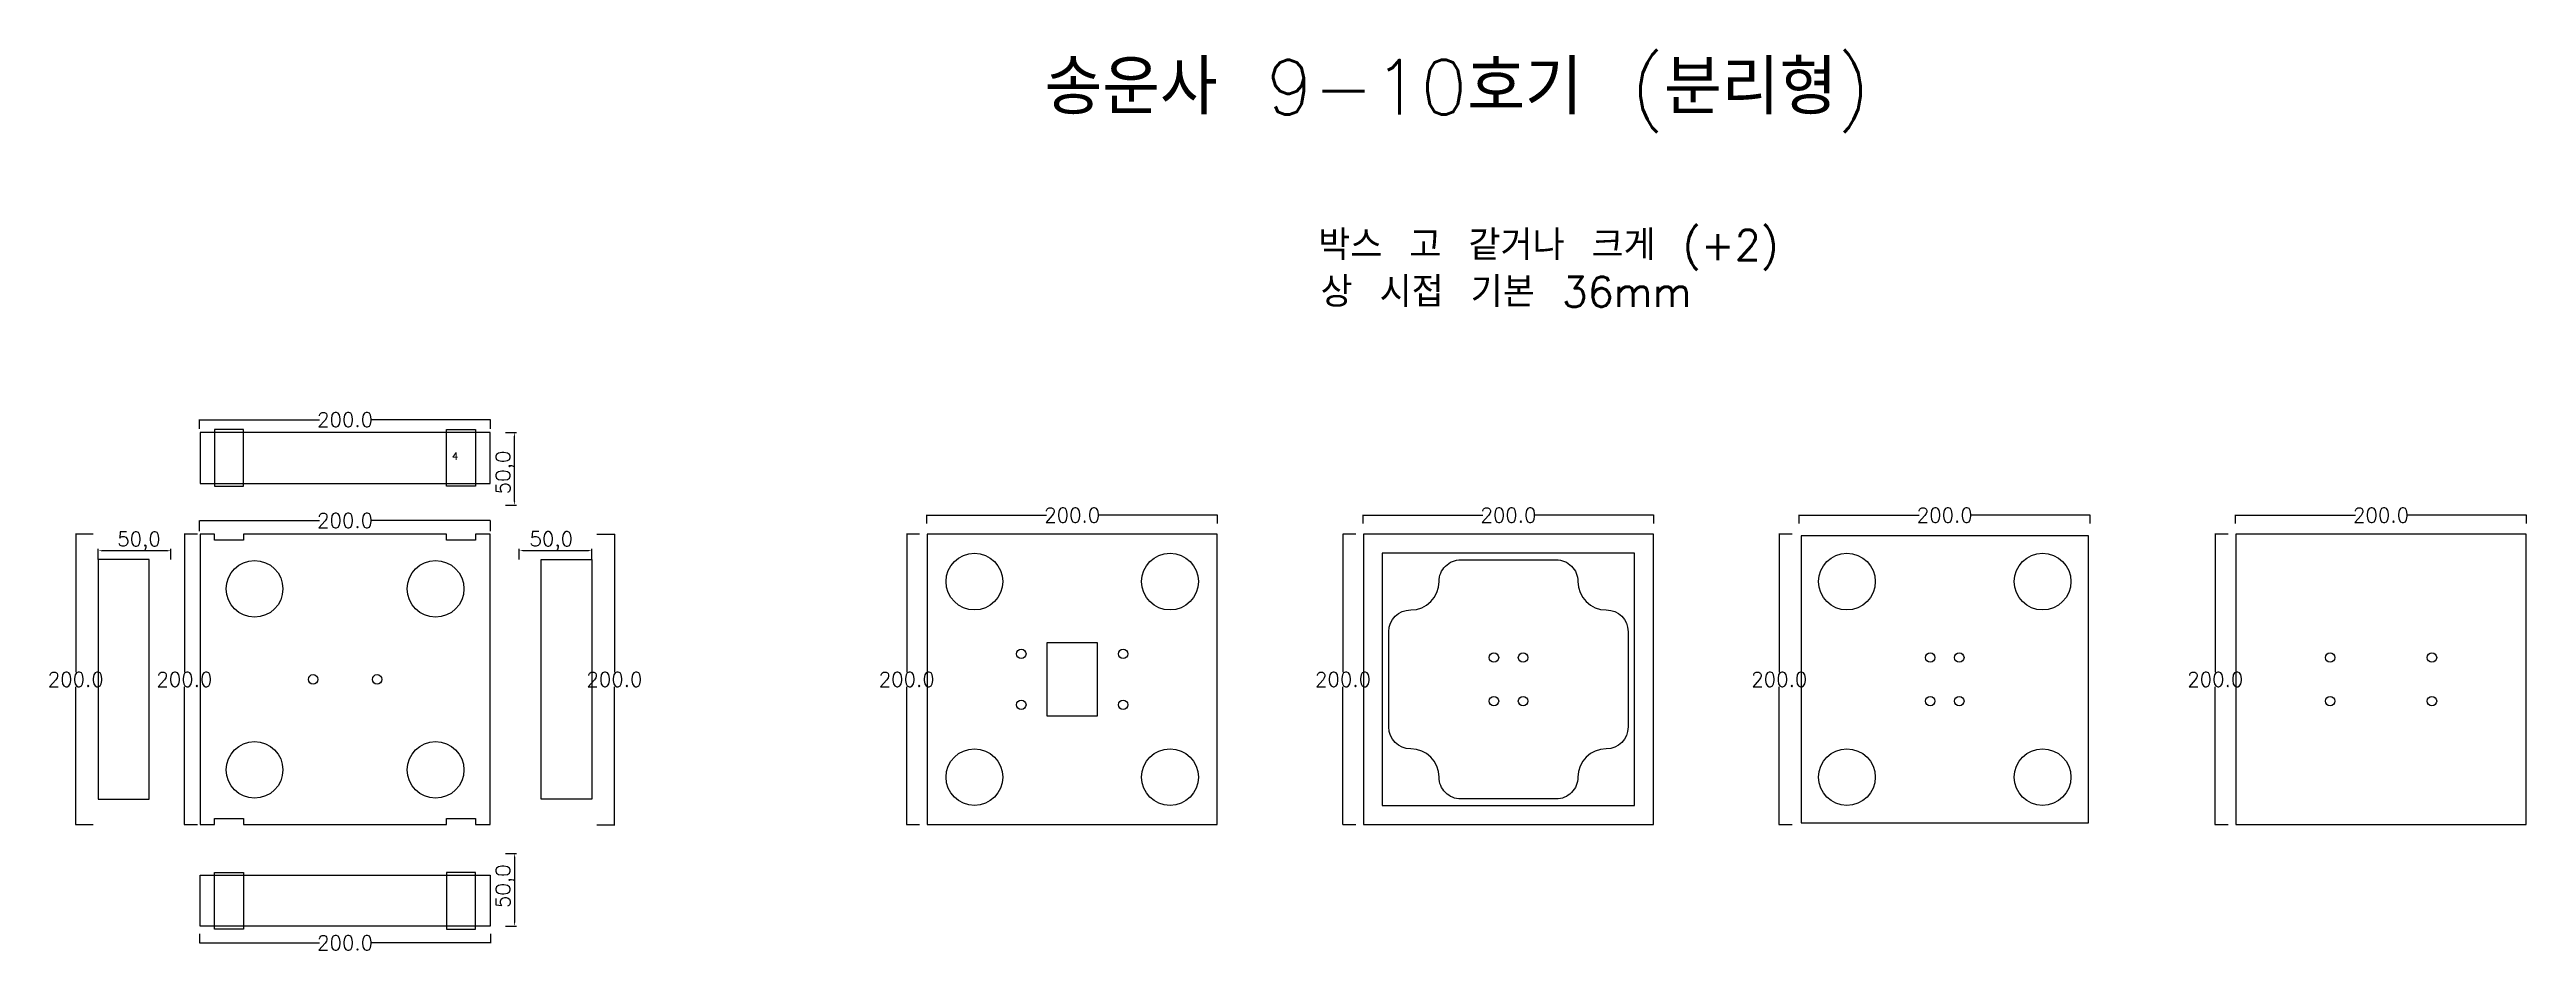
# Model space of a CAD drawing. Header units: millimetres. Extents: x 1870 to 3573, y -159 to 462.
import ezdxf

# ---------------------------------------------------------------- set-up
doc = ezdxf.new("R2010")
doc.units = ezdxf.units.MM
for name, color, linetype in [('TEXT', 7, 'Continuous'), ('볼트 구멍', 7, 'Continuous'), ('치구', 7, 'Continuous'), ('치수', 7, 'Continuous')]:
    doc.layers.add(name, color=color, linetype=linetype)
doc.styles.get("Standard").update_dxf_attribs({"font": 'txt.shx', "bigfont": 'whgtxt.shx'})
doc.dimstyles.new('ISO-25', dxfattribs={"dimtxt": 2.5, "dimasz": 2.5, "dimexe": 1.25, "dimexo": 0.625, "dimtad": 1, "dimtxsty": 'Standard', "dimcen": 2.5, "dimadec": 0, "dimazin": 0, "dimtfac": 1, "dimtmove": 0, "dimatfit": 3, "dimfxl": 0, "dimarcsym": 0})
doc.dimstyles.get("Standard").update_dxf_attribs({"dimtxt": 7, "dimasz": 0.18, "dimexe": 0.18, "dimexo": 0.0625, "dimgap": 0.09, "dimtad": 0, "dimtih": 1, "dimtoh": 1, "dimdec": 1, "dimzin": 0, "dimdsep": 46, "dimtxsty": 'Standard', "dimcen": 0.09, "dimadec": 0, "dimazin": 0, "dimtfac": 1, "dimtdec": 1, "dimtofl": 0, "dimtmove": 0, "dimatfit": 3, "dimfxl": 0, "dimtolj": 1, "dimtzin": 0, "dimarcsym": 0})

# ---------------------------------------------------------------- blocks, each defined once
blk = doc.blocks.new('*D1')
at = {"layer": 'Defpoints', "color": 0}
for p in [(2973.3, 141.9), (2773.3, 136.1), (2973.3, 136.1)]:
    blk.add_point(p, dxfattribs=at)
at = {"layer": '치수', "color": 0, "lineweight": -2}
for p, q in [((2773.3, 136.1), (2773.3, 142.1)), ((2773.5, 141.9), (2855.7, 141.9)), ((2973.1, 141.9), (2890.9, 141.9)), ((2973.3, 136.1), (2973.3, 142.1))]:
    blk.add_line(p, q, dxfattribs=at)
at = {"layer": '치수', "color": 0}
for points in [[(2773.5, 142), (2773.5, 141.9), (2773.3, 141.9)], [(2973.1, 142), (2973.1, 141.9), (2973.3, 141.9)]]:
    blk.add_solid(points, dxfattribs=at)
at = {"layer": '치수', "color": 0, "insert": (2873.3, 141.9), "char_height": 10, "attachment_point": 5}
blk.add_mtext('\\A1;200.0', dxfattribs=at)
blk = doc.blocks.new('*D2')
at = {"layer": 'Defpoints', "color": 0}
for p in [(2183, 198.7), (2189.9, 198.7), (2183, 148.7)]:
    blk.add_point(p, dxfattribs=at)
at = {"layer": '치수', "color": 0, "lineweight": -2}
for p, q in [((2183.6, 198.7), (2191.1, 198.7)), ((2189.9, 151.2), (2189.9, 196.2)), ((2183.6, 148.7), (2191.1, 148.7))]:
    blk.add_line(p, q, dxfattribs=at)
at = {"layer": '치수', "color": 0}
for points in [[(2189.5, 196.2), (2190.3, 196.2), (2189.9, 198.7)], [(2189.5, 151.2), (2190.3, 151.2), (2189.9, 148.7)]]:
    blk.add_solid(points, dxfattribs=at)
at = {"layer": '치수', "color": 0, "insert": (2183.4, 171.2), "char_height": 10, "attachment_point": 5, "rotation": 90}
blk.add_mtext('50,0', dxfattribs=at)
blk = doc.blocks.new('*D3')
at = {"layer": 'Defpoints', "color": 0}
for p in [(2173.3, 138.2), (1973.3, 130.8), (2173.3, 130.8)]:
    blk.add_point(p, dxfattribs=at)
at = {"layer": '치수', "color": 0, "lineweight": -2}
for p, q in [((1973.3, 130.8), (1973.3, 138.3)), ((1973.5, 138.2), (2055.7, 138.2)), ((2173.1, 138.2), (2090.9, 138.2)), ((2173.3, 130.8), (2173.3, 138.3))]:
    blk.add_line(p, q, dxfattribs=at)
at = {"layer": '치수', "color": 0}
for points in [[(1973.5, 138.2), (1973.5, 138.1), (1973.3, 138.2)], [(2173.1, 138.2), (2173.1, 138.1), (2173.3, 138.2)]]:
    blk.add_solid(points, dxfattribs=at)
at = {"layer": '치수', "color": 0, "insert": (2073.3, 138.2), "char_height": 10, "attachment_point": 5}
blk.add_mtext('\\A1;200.0', dxfattribs=at)
blk = doc.blocks.new('*D4')
at = {"layer": 'Defpoints', "color": 0}
for p in [(1973.3, -145.9), (2173.3, -145.9), (2173.3, -152.3)]:
    blk.add_point(p, dxfattribs=at)
at = {"layer": '치수', "color": 0, "lineweight": -2}
for p, q in [((1973.3, -146), (1973.3, -152.5)), ((1973.5, -152.3), (2055.7, -152.3)), ((2173.1, -152.3), (2090.9, -152.3)), ((2173.3, -146), (2173.3, -152.5))]:
    blk.add_line(p, q, dxfattribs=at)
at = {"layer": '치수', "color": 0}
for points in [[(1973.5, -152.3), (1973.5, -152.3), (1973.3, -152.3)], [(2173.1, -152.3), (2173.1, -152.3), (2173.3, -152.3)]]:
    blk.add_solid(points, dxfattribs=at)
at = {"layer": '치수', "color": 0, "insert": (2073.3, -152.3), "char_height": 10, "attachment_point": 5}
blk.add_mtext('\\A1;200.0', dxfattribs=at)
blk = doc.blocks.new('*D5')
at = {"layer": 'Defpoints', "color": 0}
for p in [(1903.6, 117.4), (1903.6, 110.7), (1953.6, 110.6)]:
    blk.add_point(p, dxfattribs=at)
at = {"layer": '치수', "color": 0, "lineweight": -2}
for p, q in [((1903.6, 111.4), (1903.6, 118.7)), ((1951.1, 117.4), (1906.1, 117.4)), ((1953.6, 111.3), (1953.6, 118.7))]:
    blk.add_line(p, q, dxfattribs=at)
at = {"layer": '치수', "color": 0}
for points in [[(1906.1, 117.8), (1906.1, 117), (1903.6, 117.4)], [(1951.1, 117.8), (1951.1, 117), (1953.6, 117.4)]]:
    blk.add_solid(points, dxfattribs=at)
at = {"layer": '치수', "color": 0, "insert": (1931.6, 123.9), "char_height": 10, "attachment_point": 5}
blk.add_mtext('50,0', dxfattribs=at)
blk = doc.blocks.new('*D6')
at = {"layer": 'Defpoints', "color": 0}
for p in [(1900.2, 128.9), (1888.1, -71.1), (1900.2, -71.1)]:
    blk.add_point(p, dxfattribs=at)
at = {"layer": '치수', "color": 0, "lineweight": -2}
for p, q in [((1900.1, 128.9), (1887.9, 128.9)), ((1888.1, 128.8), (1888.1, 34)), ((1888.1, -70.9), (1888.1, 23.9)), ((1900.1, -71.1), (1887.9, -71.1))]:
    blk.add_line(p, q, dxfattribs=at)
at = {"layer": '치수', "color": 0}
for points in [[(1888.1, 128.8), (1888.1, 128.8), (1888.1, 128.9)], [(1888.1, -70.9), (1888.1, -70.9), (1888.1, -71.1)]]:
    blk.add_solid(points, dxfattribs=at)
at = {"layer": '치수', "color": 0, "insert": (1888.1, 28.9), "char_height": 10, "attachment_point": 5}
blk.add_mtext('\\A1;200.0', dxfattribs=at)
blk = doc.blocks.new('*D7')
at = {"layer": 'Defpoints', "color": 0}
for p in [(1971.8, 128.9), (1962.8, -71.1), (1971.8, -71.1)]:
    blk.add_point(p, dxfattribs=at)
at = {"layer": '치수', "color": 0, "lineweight": -2}
for p, q in [((1971.8, 128.9), (1962.6, 128.9)), ((1962.8, 128.8), (1962.8, 34)), ((1962.8, -70.9), (1962.8, 23.9)), ((1971.8, -71.1), (1962.6, -71.1))]:
    blk.add_line(p, q, dxfattribs=at)
at = {"layer": '치수', "color": 0}
for points in [[(1962.7, 128.8), (1962.8, 128.8), (1962.8, 128.9)], [(1962.7, -70.9), (1962.8, -70.9), (1962.8, -71.1)]]:
    blk.add_solid(points, dxfattribs=at)
at = {"layer": '치수', "color": 0, "insert": (1962.8, 28.9), "char_height": 10, "attachment_point": 5}
blk.add_mtext('\\A1;200.0', dxfattribs=at)
blk = doc.blocks.new('*D8')
at = {"layer": 'Defpoints', "color": 0}
for p in [(2193.1, 110.7), (2243.1, 117.5), (2243.1, 110.7)]:
    blk.add_point(p, dxfattribs=at)
at = {"layer": '치수', "color": 0, "lineweight": -2}
for p, q in [((2193.1, 111.4), (2193.1, 118.8)), ((2195.6, 117.5), (2240.6, 117.5)), ((2243.1, 111.4), (2243.1, 118.8))]:
    blk.add_line(p, q, dxfattribs=at)
at = {"layer": '치수', "color": 0}
for points in [[(2195.6, 117.9), (2195.6, 117.1), (2193.1, 117.5)], [(2240.6, 117.9), (2240.6, 117.1), (2243.1, 117.5)]]:
    blk.add_solid(points, dxfattribs=at)
at = {"layer": '치수', "color": 0, "insert": (2215.1, 124), "char_height": 10, "attachment_point": 5}
blk.add_mtext('50,0', dxfattribs=at)
blk = doc.blocks.new('*D9')
at = {"layer": 'Defpoints', "color": 0}
for p in [(2183, -90.8), (2183, -140.8), (2189.9, -140.8)]:
    blk.add_point(p, dxfattribs=at)
at = {"layer": '치수', "color": 0, "lineweight": -2}
for p, q in [((2183.6, -90.8), (2191.1, -90.8)), ((2189.9, -93.3), (2189.9, -138.3)), ((2183.6, -140.8), (2191.1, -140.8))]:
    blk.add_line(p, q, dxfattribs=at)
at = {"layer": '치수', "color": 0}
for points in [[(2189.5, -93.3), (2190.3, -93.3), (2189.9, -90.8)], [(2189.5, -138.3), (2190.3, -138.3), (2189.9, -140.8)]]:
    blk.add_solid(points, dxfattribs=at)
at = {"layer": '치수', "color": 0, "insert": (2183.4, -113.3), "char_height": 10, "attachment_point": 5, "rotation": 90}
blk.add_mtext('50,0', dxfattribs=at)
blk = doc.blocks.new('*D10')
at = {"layer": 'Defpoints', "color": 0}
for p in [(2246.5, 128.9), (2246.5, -71.1), (2258.5, -71.1)]:
    blk.add_point(p, dxfattribs=at)
at = {"layer": '치수', "color": 0, "lineweight": -2}
for p, q in [((2246.5, 128.9), (2258.7, 128.9)), ((2258.5, 128.8), (2258.5, 34)), ((2258.5, -70.9), (2258.5, 23.9)), ((2246.5, -71.1), (2258.7, -71.1))]:
    blk.add_line(p, q, dxfattribs=at)
at = {"layer": '치수', "color": 0}
for points in [[(2258.5, 128.8), (2258.6, 128.8), (2258.5, 128.9)], [(2258.5, -70.9), (2258.6, -70.9), (2258.5, -71.1)]]:
    blk.add_solid(points, dxfattribs=at)
at = {"layer": '치수', "color": 0, "insert": (2258.5, 28.9), "char_height": 10, "attachment_point": 5}
blk.add_mtext('\\A1;200.0', dxfattribs=at)
blk = doc.blocks.new('*D11')
at = {"layer": 'Defpoints', "color": 0}
for p in [(2673.3, 141.9), (2473.3, 136.1), (2673.3, 136.1)]:
    blk.add_point(p, dxfattribs=at)
at = {"layer": '치수', "color": 0, "lineweight": -2}
for p, q in [((2473.3, 136.1), (2473.3, 142.1)), ((2473.5, 141.9), (2555.7, 141.9)), ((2673.1, 141.9), (2590.9, 141.9)), ((2673.3, 136.1), (2673.3, 142.1))]:
    blk.add_line(p, q, dxfattribs=at)
at = {"layer": '치수', "color": 0}
for points in [[(2473.5, 142), (2473.5, 141.9), (2473.3, 141.9)], [(2673.1, 142), (2673.1, 141.9), (2673.3, 141.9)]]:
    blk.add_solid(points, dxfattribs=at)
at = {"layer": '치수', "color": 0, "insert": (2573.3, 141.9), "char_height": 10, "attachment_point": 5}
blk.add_mtext('\\A1;200.0', dxfattribs=at)
blk = doc.blocks.new('*D12')
at = {"layer": 'Defpoints', "color": 0}
for p in [(2468.4, 128.9), (2459.5, -71.1), (2468.4, -71.1)]:
    blk.add_point(p, dxfattribs=at)
at = {"layer": '치수', "color": 0, "lineweight": -2}
for p, q in [((2468.4, 128.9), (2459.3, 128.9)), ((2459.5, 128.8), (2459.5, 34)), ((2459.5, -70.9), (2459.5, 23.9)), ((2468.4, -71.1), (2459.3, -71.1))]:
    blk.add_line(p, q, dxfattribs=at)
at = {"layer": '치수', "color": 0}
for points in [[(2459.5, 128.8), (2459.5, 128.8), (2459.5, 128.9)], [(2459.5, -70.9), (2459.5, -70.9), (2459.5, -71.1)]]:
    blk.add_solid(points, dxfattribs=at)
at = {"layer": '치수', "color": 0, "insert": (2459.5, 28.9), "char_height": 10, "attachment_point": 5}
blk.add_mtext('\\A1;200.0', dxfattribs=at)
blk = doc.blocks.new('*D13')
at = {"layer": 'Defpoints', "color": 0}
for p in [(2768.4, 128.9), (2759.5, -71.1), (2768.4, -71.1)]:
    blk.add_point(p, dxfattribs=at)
at = {"layer": '치수', "color": 0, "lineweight": -2}
for p, q in [((2768.4, 128.9), (2759.3, 128.9)), ((2759.5, 128.8), (2759.5, 34)), ((2759.5, -70.9), (2759.5, 23.9)), ((2768.4, -71.1), (2759.3, -71.1))]:
    blk.add_line(p, q, dxfattribs=at)
at = {"layer": '치수', "color": 0}
for points in [[(2759.5, 128.8), (2759.5, 128.8), (2759.5, 128.9)], [(2759.5, -70.9), (2759.5, -70.9), (2759.5, -71.1)]]:
    blk.add_solid(points, dxfattribs=at)
at = {"layer": '치수', "color": 0, "insert": (2759.5, 28.9), "char_height": 10, "attachment_point": 5}
blk.add_mtext('\\A1;200.0', dxfattribs=at)
blk = doc.blocks.new('*D14')
at = {"layer": 'Defpoints', "color": 0}
for p in [(2173.3, 207.5), (1973.3, 201.1), (2173.3, 201.1)]:
    blk.add_point(p, dxfattribs=at)
at = {"layer": '치수', "color": 0, "lineweight": -2}
for p, q in [((1973.3, 201.2), (1973.3, 207.7)), ((1973.5, 207.5), (2055.7, 207.5)), ((2173.1, 207.5), (2090.9, 207.5)), ((2173.3, 201.2), (2173.3, 207.7))]:
    blk.add_line(p, q, dxfattribs=at)
at = {"layer": '치수', "color": 0}
for points in [[(1973.5, 207.5), (1973.5, 207.5), (1973.3, 207.5)], [(2173.1, 207.5), (2173.1, 207.5), (2173.3, 207.5)]]:
    blk.add_solid(points, dxfattribs=at)
at = {"layer": '치수', "color": 0, "insert": (2073.3, 207.5), "char_height": 10, "attachment_point": 5}
blk.add_mtext('\\A1;200.0', dxfattribs=at)
blk = doc.blocks.new('*D15')
at = {"layer": 'Defpoints', "color": 0}
for p in [(3573.3, 141.9), (3373.3, 136.1), (3573.3, 136.1)]:
    blk.add_point(p, dxfattribs=at)
at = {"layer": '치수', "color": 0, "lineweight": -2}
for p, q in [((3373.3, 136.1), (3373.3, 142.1)), ((3373.5, 141.9), (3455.7, 141.9)), ((3573.1, 141.9), (3490.9, 141.9)), ((3573.3, 136.1), (3573.3, 142.1))]:
    blk.add_line(p, q, dxfattribs=at)
at = {"layer": '치수', "color": 0}
for points in [[(3373.5, 142), (3373.5, 141.9), (3373.3, 141.9)], [(3573.1, 142), (3573.1, 141.9), (3573.3, 141.9)]]:
    blk.add_solid(points, dxfattribs=at)
at = {"layer": '치수', "color": 0, "insert": (3473.3, 141.9), "char_height": 10, "attachment_point": 5}
blk.add_mtext('\\A1;200.0', dxfattribs=at)
blk = doc.blocks.new('*D16')
at = {"layer": 'Defpoints', "color": 0}
for p in [(3273.3, 141.9), (3073.3, 136.1), (3273.3, 136.1)]:
    blk.add_point(p, dxfattribs=at)
at = {"layer": '치수', "color": 0, "lineweight": -2}
for p, q in [((3073.3, 136.1), (3073.3, 142.1)), ((3073.5, 141.9), (3155.7, 141.9)), ((3273.1, 141.9), (3190.9, 141.9)), ((3273.3, 136.1), (3273.3, 142.1))]:
    blk.add_line(p, q, dxfattribs=at)
at = {"layer": '치수', "color": 0}
for points in [[(3073.5, 142), (3073.5, 141.9), (3073.3, 141.9)], [(3273.1, 142), (3273.1, 141.9), (3273.3, 141.9)]]:
    blk.add_solid(points, dxfattribs=at)
at = {"layer": '치수', "color": 0, "insert": (3173.3, 141.9), "char_height": 10, "attachment_point": 5}
blk.add_mtext('\\A1;200.0', dxfattribs=at)
blk = doc.blocks.new('*D17')
at = {"layer": 'Defpoints', "color": 0}
for p in [(3068.4, 128.9), (3059.5, -71.1), (3068.4, -71.1)]:
    blk.add_point(p, dxfattribs=at)
at = {"layer": '치수', "color": 0, "lineweight": -2}
for p, q in [((3068.4, 128.9), (3059.3, 128.9)), ((3059.5, 128.8), (3059.5, 34)), ((3059.5, -70.9), (3059.5, 23.9)), ((3068.4, -71.1), (3059.3, -71.1))]:
    blk.add_line(p, q, dxfattribs=at)
at = {"layer": '치수', "color": 0}
for points in [[(3059.5, 128.8), (3059.5, 128.8), (3059.5, 128.9)], [(3059.5, -70.9), (3059.5, -70.9), (3059.5, -71.1)]]:
    blk.add_solid(points, dxfattribs=at)
at = {"layer": '치수', "color": 0, "insert": (3059.5, 28.9), "char_height": 10, "attachment_point": 5}
blk.add_mtext('\\A1;200.0', dxfattribs=at)
blk = doc.blocks.new('*D18')
at = {"layer": 'Defpoints', "color": 0}
for p in [(3368.2, 128.9), (3359.3, -71.1), (3368.2, -71.1)]:
    blk.add_point(p, dxfattribs=at)
at = {"layer": '치수', "color": 0, "lineweight": -2}
for p, q in [((3368.1, 128.9), (3359.1, 128.9)), ((3359.3, 128.8), (3359.3, 34)), ((3359.3, -70.9), (3359.3, 23.9)), ((3368.1, -71.1), (3359.1, -71.1))]:
    blk.add_line(p, q, dxfattribs=at)
at = {"layer": '치수', "color": 0}
for points in [[(3359.2, 128.8), (3359.3, 128.8), (3359.3, 128.9)], [(3359.2, -70.9), (3359.3, -70.9), (3359.3, -71.1)]]:
    blk.add_solid(points, dxfattribs=at)
at = {"layer": '치수', "color": 0, "insert": (3359.3, 28.9), "char_height": 10, "attachment_point": 5}
blk.add_mtext('\\A1;200.0', dxfattribs=at)

msp = doc.modelspace()

# ---------------------------------------------------------------- linework, layer by layer
at = {"layer": '볼트 구멍', "color": 3}
msp.add_lwpolyline([(2555.81, 3.95), (2590.81, 3.95), (2590.81, 53.95), (2555.81, 53.95)], close=True, dxfattribs=at)
for centre in [(2538.31, 46.45), (2608.31, 46.45), (2863.31, 43.95), (2883.31, 43.95), (3163.31, 43.95), (3183.31, 43.95), (3438.31, 43.95), (3508.31, 43.95), (2051.31, 28.95), (2095.31, 28.95), (2863.31, 13.95), (2883.31, 13.95), (3163.31, 13.95), (3183.31, 13.95), (3438.31, 13.95), (3508.31, 13.95), (2538.31, 11.45), (2608.31, 11.45)]:
    msp.add_circle(centre, 3.25, dxfattribs=at)
at = {"layer": '치구'}
for points in [[(1973.56, 163.7), (2173.06, 163.7), (2173.06, 198.7), (1973.56, 198.7)], [(1973.56, -70.8), (1983.56, -70.8), (1983.56, -66.8), (2003.56, -66.8), (2003.56, -70.8), (2143.06, -70.8), (2143.06, -66.8), (2163.06, -66.8), (2163.06, -70.8), (2173.06, -70.8), (2173.06, 128.7), (2163.06, 128.7), (2163.06, 124.7), (2143.06, 124.7), (2143.06, 128.7), (2003.56, 128.7), (2003.56, 124.7), (1983.56, 124.7), (1983.56, 128.7), (1973.56, 128.7)], [(2473.56, 128.7), (2473.56, -70.8), (2673.06, -70.8), (2673.06, 128.7)], [(2773.56, 128.7), (2773.56, -70.8), (2973.06, -70.8), (2973.06, 128.7)], [(3074.56, 127.7), (3074.56, -69.8), (3272.06, -69.8), (3272.06, 127.7)], [(3373.56, 128.7), (3373.56, -70.8), (3573.06, -70.8), (3573.06, 128.7)], [(1938.56, 111.3), (1903.56, 111.3), (1903.56, -53.4), (1938.56, -53.4)], [(2208.06, 111.3), (2243.06, 111.3), (2243.06, -53.4), (2208.06, -53.4)], [(2786.56, 115.7), (2786.56, -57.8), (2960.06, -57.8), (2960.06, 115.7)], [(1973.56, -105.8), (2173.06, -105.8), (2173.06, -140.8), (1973.56, -140.8)]]:
    msp.add_lwpolyline(points, close=True, dxfattribs=at)
at = {"layer": '치구', "color": 1}
for points in [[(1983.56, 161.7), (2003.56, 161.7), (2003.56, 200.69), (1983.56, 200.69)], [(2163.06, 161.7), (2143.06, 161.7), (2143.06, 200.69), (2163.06, 200.69)], [(1983.56, -103.8), (2003.56, -103.8), (2003.56, -142.8), (1983.56, -142.8)], [(2163.06, -103.8), (2143.06, -103.8), (2143.06, -142.8), (2163.06, -142.8)]]:
    msp.add_lwpolyline(points, close=True, dxfattribs=at)
at = {"layer": '치구'}
msp.add_lwpolyline([(2840.55, 111.2), (2906.06, 111.2, -0.4142136), (2921.06, 96.2, 0.4142135), (2940.56, 76.7, -0.4142134), (2955.56, 61.7), (2955.56, -3.8, -0.4142134), (2940.56, -18.8, 0.4142135), (2921.06, -38.3, -0.4142136), (2906.06, -53.3), (2840.55, -53.3, -0.4142136), (2825.55, -38.3, 0.4142135), (2806.06, -18.8, -0.4142134), (2791.06, -3.8), (2791.06, 61.7, -0.4142134), (2806.06, 76.7, 0.4142135), (2825.55, 96.2, -0.4142136)], format="xyb", close=True, dxfattribs=at)
for centre in [(2011.06, 91.2), (2135.56, 91.2), (2506.05, 96.2), (2640.56, 96.2), (3106.05, 96.2), (3240.56, 96.2), (2011.06, -33.3), (2135.56, -33.3), (2506.05, -38.3), (2640.56, -38.3), (3106.05, -38.3), (3240.56, -38.3)]:
    msp.add_circle(centre, 19.5, dxfattribs=at)

# ---------------------------------------------------------------- texts
at = {"layer": 'TEXT', "color": 3}
msp.add_text('송운사 9-10호기 (분리형)', height=37.5, dxfattribs=at).set_placement((2554.31, 417.43))
at = {"layer": 'TEXT', "color": 1}
for s, height, p in [('박스 고 같거나 크게 (+2)', 20.8333, (2742.5, 317.24)), ('상 시접 기본 36mm', 20.8333, (2744.07, 285.03)), ('4', 5, (2146.87, 180))]:
    msp.add_text(s, height=height, dxfattribs=at).set_placement(p)

# ---------------------------------------------------------------- dimensions: what is measured, and where the dimension line sits
at = {"layer": '치수', "color": 4}
for base, p1, p2, dimstyle, override, picture, middle in [((2173.31, 207.52), (1973.31, 201.12), (2173.31, 201.12), 'Standard', {"dimtxt": 10}, '*D14', (2073.31, 207.52)), ((2243.06, 117.52), (2193.06, 110.75), (2243.06, 110.75), 'ISO-25', {"dimtxt": 10, "dimdec": 1, "dimzin": 0, "dimtdec": 1}, '*D8', (2215.06, 117.52)), ((2173.31, -152.31), (1973.31, -145.92), (2173.31, -145.92), 'Standard', {"dimtxt": 10}, '*D4', (2073.31, -152.31))]:
    dim = msp.add_linear_dim(base=base, p1=p1, p2=p2, dimstyle=dimstyle, override=override, dxfattribs=at)
    dim.commit()
    dim.dimension.update_dxf_attribs({"geometry": picture, "text_midpoint": middle, "dimtype": 160})
for base, p1, p2, angle, picture, middle in [((2189.88, 198.7), (2182.98, 148.7), (2182.98, 198.7), 90, '*D2', (2189.88, 171.2)), ((1903.56, 117.42), (1953.56, 110.65), (1903.56, 110.75), 180, '*D5', (1931.56, 117.42)), ((2189.88, -140.8), (2182.98, -90.8), (2182.98, -140.8), 270, '*D9', (2189.88, -113.3))]:
    dim = msp.add_linear_dim(base=base, p1=p1, p2=p2, angle=angle, dimstyle='ISO-25', override={"dimtxt": 10, "dimdec": 1, "dimzin": 0, "dimtdec": 1}, dxfattribs=at)
    dim.commit()
    dim.dimension.update_dxf_attribs({"geometry": picture, "text_midpoint": middle, "dimtype": 160})
for base, p1, p2, picture, middle in [((2173.31, 138.17), (1973.31, 130.77), (2173.31, 130.77), '*D3', (2073.31, 138.17)), ((2673.31, 141.94), (2473.31, 136.05), (2673.31, 136.05), '*D11', (2573.31, 141.94)), ((2973.31, 141.94), (2773.31, 136.05), (2973.31, 136.05), '*D1', (2873.31, 141.94)), ((3273.31, 141.94), (3073.31, 136.05), (3273.31, 136.05), '*D16', (3173.31, 141.94)), ((3573.31, 141.94), (3373.31, 136.05), (3573.31, 136.05), '*D15', (3473.31, 141.94))]:
    dim = msp.add_linear_dim(base=base, p1=p1, p2=p2, dimstyle='Standard', override={"dimtxt": 10}, dxfattribs=at)
    dim.commit()
    dim.dimension.update_dxf_attribs({"geometry": picture, "text_midpoint": middle})
for base, p1, p2, picture, middle in [((1888.09, -71.05), (1900.16, 128.95), (1900.16, -71.05), '*D6', (1888.09, 28.95)), ((1962.78, -71.05), (1971.84, 128.95), (1971.84, -71.05), '*D7', (1962.78, 28.95)), ((2258.52, -71.05), (2246.45, 128.95), (2246.45, -71.05), '*D10', (2258.52, 28.95)), ((2459.51, -71.05), (2468.41, 128.95), (2468.41, -71.05), '*D12', (2459.51, 28.95)), ((2759.51, -71.05), (2768.41, 128.95), (2768.41, -71.05), '*D13', (2759.51, 28.95)), ((3059.51, -71.05), (3068.41, 128.95), (3068.41, -71.05), '*D17', (3059.51, 28.95)), ((3359.26, -71.05), (3368.16, 128.95), (3368.16, -71.05), '*D18', (3359.26, 28.95))]:
    dim = msp.add_linear_dim(base=base, p1=p1, p2=p2, angle=90, dimstyle='Standard', override={"dimtxt": 10}, dxfattribs=at)
    dim.commit()
    dim.dimension.update_dxf_attribs({"geometry": picture, "text_midpoint": middle})

doc.saveas('drawing.dxf')
